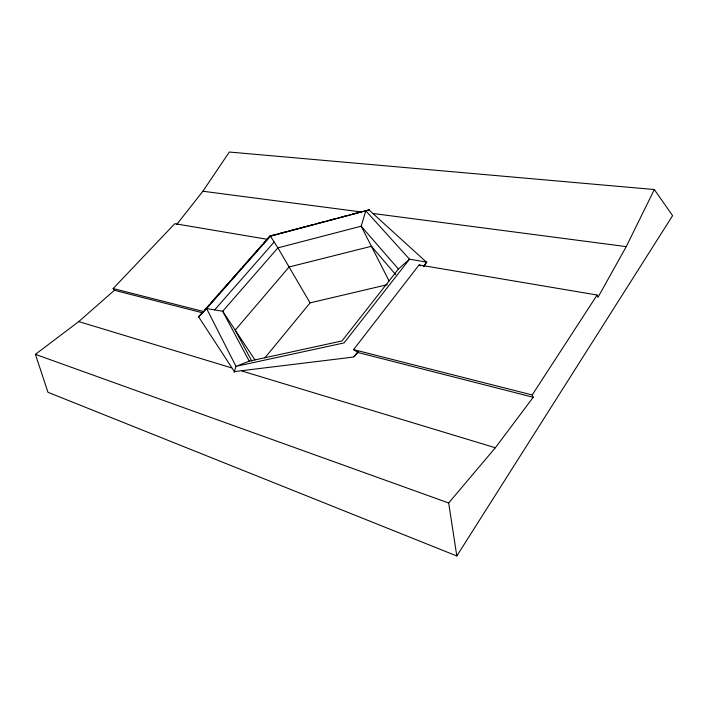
<?xml version="1.0" encoding="UTF-8"?>
<svg xmlns="http://www.w3.org/2000/svg" width="708" height="708" viewBox="0 0 708 708"><rect width="100%" height="100%" fill="white"/><g stroke="black" fill="none" stroke-linecap="round" stroke-linejoin="round"><path stroke-width="1.06" d="M234.118 372.39L235.985 366.346L206.612 308.546L270.438 236.198L369.682 209.727M357.814 352.469L353.159 357.106L234.366 371.585L198.603 316.821L202.497 312.794L114.413 290.289L78.756 321.582L35.4 354.345L47.967 392.285L456.81 555.966L448.677 502.981L495.326 447.757L533.212 397.276L357.814 352.469L353.593 349.61L419.065 264.942L597.118 295.024L597.933 297.413L626.244 246.623L654.325 189.54L229.312 152.034L202.895 191.24L176.637 224.586M456.81 555.966L672.6 215.648L654.325 189.54M533.212 397.276L532.204 394.958L597.118 295.024M423.72 266.677L426.278 262.022L368.983 209.931L269.828 236.136L266.606 240.012M354.168 356.761L358.221 351.504M423.614 266.527L426.313 263.022M389.09 280.988L361.169 226.197L365.815 210.842L409.525 259.208L398.409 269.013L341.999 340.946L249.198 361.151L235.985 366.346L344.07 342.92L409.525 259.208L426.986 262.146M264.907 357.841L310.086 302.874L387.365 284.678M214.648 309.909L274.155 242.021M199.045 316.299L202.692 312.166M204.877 309.688L209.258 304.732M210.719 303.077L219.471 293.156M220.923 291.501L230.41 280.766M231.87 279.111L241.348 268.367M242.809 266.712L251.561 256.792M253.021 255.146L262.509 244.402M263.96 242.747L269.801 236.136L276.2 234.428M202.497 312.794L267.208 239.295L174.814 223.684L113.13 288.554L114.413 290.289M198.311 317.122L206.612 308.546L222.684 311.263L254.995 359.947M265.889 240.57L267.208 239.295M278.332 233.861L286.864 231.596M288.997 231.029L297.528 228.755M299.661 228.188L304.998 226.772M307.13 226.206L313.529 224.507M317.795 223.365L324.193 221.666M328.459 220.533L334.857 218.834M341.256 217.126L345.522 215.993M351.92 214.294L356.186 213.161M269.801 236.136L270.438 236.198L277.89 247.88L310.086 302.874M202.895 191.24L361.266 211.958M373.364 213.542L626.244 246.623M113.13 288.554L203.488 311.502M353.593 349.61L532.204 394.958M78.756 321.582L231.516 367.85M242.101 371.063L495.326 447.757M35.4 354.345L448.677 502.981M419.065 264.942L420.632 265.898M398.409 269.013L361.169 226.197L277.89 247.88L222.684 311.263L249.198 361.151M395.71 274.651L371.408 246.287L289.085 266.996L235.206 330.123L251.844 361.204"/></g></svg>
